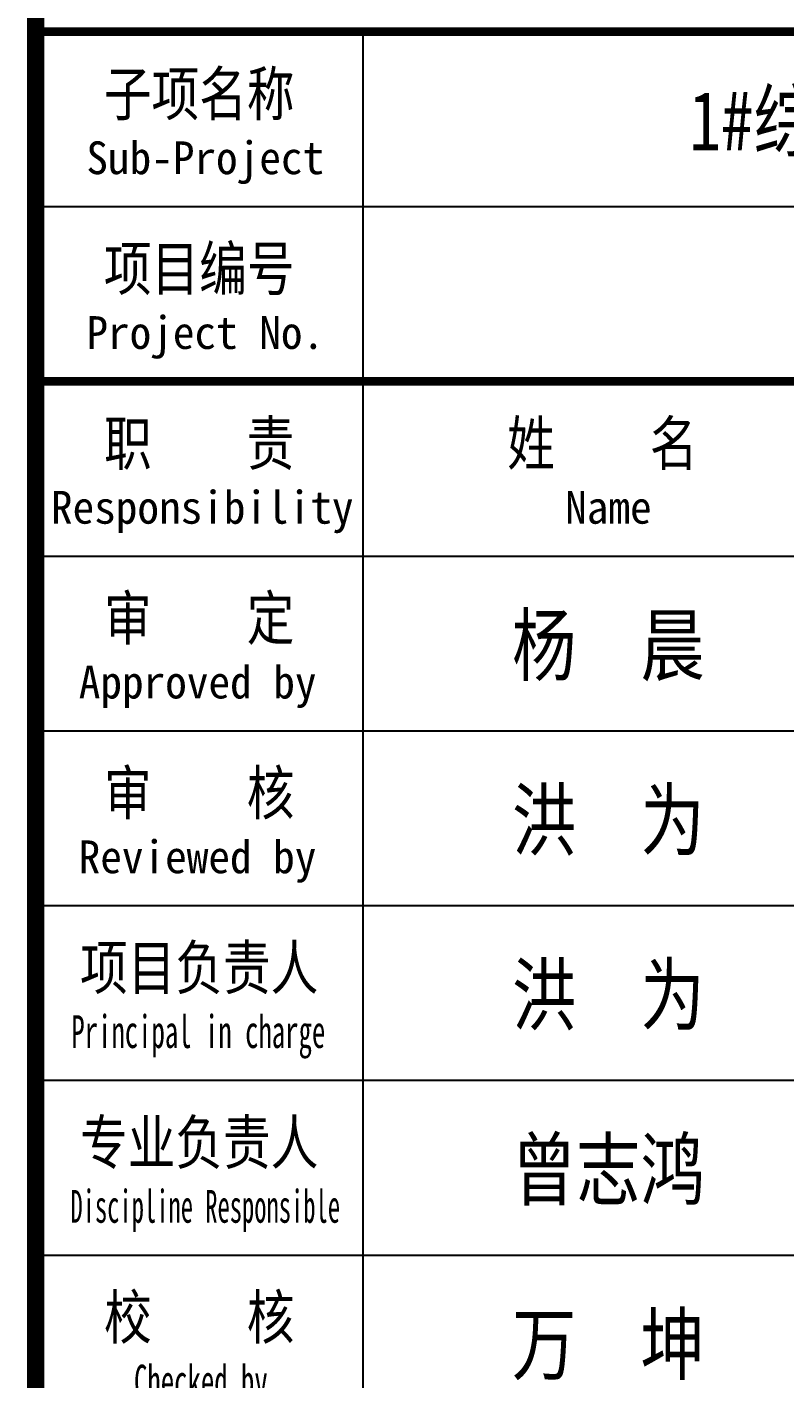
# Model space of a CAD drawing. Extents: x -6243262 to 3079315, y -2914302 to 172723.
# Drawn here: x -2503223 to -2499752, y -761118 to -754929 of the extents above; entities that cross this region are included whole.
import ezdxf
from ezdxf.enums import TextEntityAlignment as Align

# ---------------------------------------------------------------- set-up
doc = ezdxf.new("R2010")
doc.units = 0
doc.header["$LTSCALE"] = 1000
doc.layers.add('P-图框', color=7, linetype='Continuous')
doc.styles.add('STYLE-ARIAL', font='')
doc.styles.add('图签', font='', dxfattribs={"width": 0.66})
doc.styles.get('STYLE-ARIAL').set_extended_font_data('NSimSun')
doc.styles.get('图签').set_extended_font_data('SimSun')

# ---------------------------------------------------------------- blocks, each defined once
blk = doc.blocks.new('TQ-A2')
at = {"layer": 'P-图框'}
for p, q in [((-4500.000000000116, 12200.00022238411), (-4500, 19400.00022238411)), ((-6000, 18600.00022238411), (0, 18600.00022238411)), ((-6000, 17000.00022238411), (0, 17000.00022238411)), ((-6000, 16200.00022238411), (0, 16200.00022238411)), ((-6000, 15400.00022238411), (0, 15400.00022238411)), ((-6000, 14600.00022238411), (0, 14600.00022238411)), ((-6000, 13800.00022238411), (0, 13800.00022238411))]:
    blk.add_line(p, q, dxfattribs=at)
at = {"layer": 'P-图框', "const_width": 80}
blk.add_lwpolyline([(-6000, 40000), (-6000, 0)], dxfattribs=at)
at = {"layer": 'P-图框'}
blk.add_lwpolyline([(-6000, 31900.00022238411), (-6000, 0), (0, 0), (0, 31900.00022238411)], close=True, dxfattribs=at)
at = {"layer": 'P-图框', "linetype": 'Continuous', "const_width": 40}
for points in [[(-6000, 19400.00022238411), (0, 19400.00022238411)], [(-6000, 17800.00022238411), (0, 17800.00022238411)]]:
    blk.add_lwpolyline(points, dxfattribs=at)
at = {"layer": 'P-图框'}
for s, height, style, width, p in [('子项名称', 200, '图签', 0.8, (-5251.420774616476, 19116.03740748495)), ('Sub-Project', 150, 'STYLE-ARIAL', 0.9700000000000001, (-5223.721875714778, 18823.08678610949)), ('项目编号', 200, '图签', 0.8, (-5251.420774616476, 18316.03740748495)), ('Project No.', 150, 'STYLE-ARIAL', 0.9700000000000001, (-5223.721875714778, 18023.08678610949)), ('职    责', 200, '图签', 0.8, (-5251.420774616476, 17516.03740748495)), ('姓    名', 200, '图签', 0.8, (-3405.230261092714, 17516.03740748495)), ('Responsibility', 150, 'STYLE-ARIAL', 0.9700000000000001, (-5237.510885664669, 17223.08678610949)), ('Name', 150, 'STYLE-ARIAL', 0.9700000000000001, (-3377.531362191017, 17223.08678610949)), ('审    定', 200, '图签', 0.8, (-5251.420774616476, 16716.03740748495)), ('Approved by', 150, 'STYLE-ARIAL', 0.9700000000000001, (-5258.575103235606, 16423.08678610949)), ('审    核', 200, '图签', 0.8, (-5251.420774616476, 15916.03740748495)), ('Reviewed by', 150, 'STYLE-ARIAL', 0.9700000000000001, (-5259.182367141068, 15623.08678610949)), ('项目负责人', 200, '图签', 0.8, (-5251.420774616476, 15116.03740748495)), ('Principal in charge', 150, 'STYLE-ARIAL', 0.6, (-5255.575990249345, 14823.08678610949)), ('专业负责人', 200, '图签', 0.8, (-5251.420774616476, 14316.03740748495)), ('Discipline Responsible', 150, 'STYLE-ARIAL', 0.55, (-5223.721875714778, 14023.08678610949)), ('校    核', 200, '图签', 0.8, (-5251.420774616476, 13516.03740748495)), ('Checked by', 150, 'STYLE-ARIAL', 0.6, (-5243.867888999579, 13223.08678610949))]:
    blk.add_text(s, height=height, dxfattribs=dict(at, style=style, width=width)).set_placement(p, align=Align.MIDDLE_CENTER)
at = {"layer": 'P-图框', "color": 6, "style": '图签', "width": 0.8}
for s, p in [('1#综合楼', (-2418.780584463966, 18992.04124669859)), ('杨  晨', (-3377.847491015447, 16592.04124669859)), ('洪  为', (-3377.847491015447, 15792.04124669859)), ('洪  为', (-3377.847491015447, 14992.04124669859)), ('曾志鸿', (-3377.847491015447, 14192.04124669859)), ('万  坤', (-3377.847491015447, 13392.04124669859))]:
    blk.add_text(s, height=270, dxfattribs=at).set_placement(p, align=Align.MIDDLE_CENTER)

msp = doc.modelspace()

# ---------------------------------------------------------------- block references
at = {"layer": 'P-图框'}
msp.add_blockref('TQ-A2', (-2497182.923189898, -774350.4982507047), dxfattribs=at)

doc.saveas('drawing.dxf')
